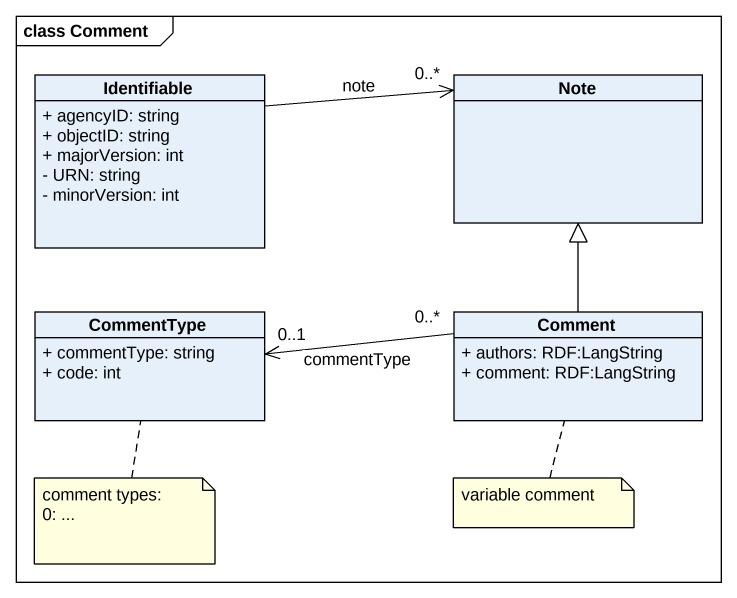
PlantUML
@startuml
mainframe class Comment
hide circle
hide empty members
skinparam classAttributeIconSize 0
class Identifiable {
  + agencyID: string
  + objectID: string
  + majorVersion: int
  - URN: string
  - minorVersion: int
}
class "Note" as Note_
class CommentType {
  + commentType: string
  + code: int
}
class Comment {
  + authors: RDF:LangString
  + comment: RDF:LangString
}
Identifiable -right-> "0..*" Note_ : note
Comment -up-|> Note_
Comment "0..*" -left-> "0..1" CommentType : commentType
note bottom of CommentType
  comment types:
  0: ...
end note
note bottom of Comment : variable comment
@enduml
